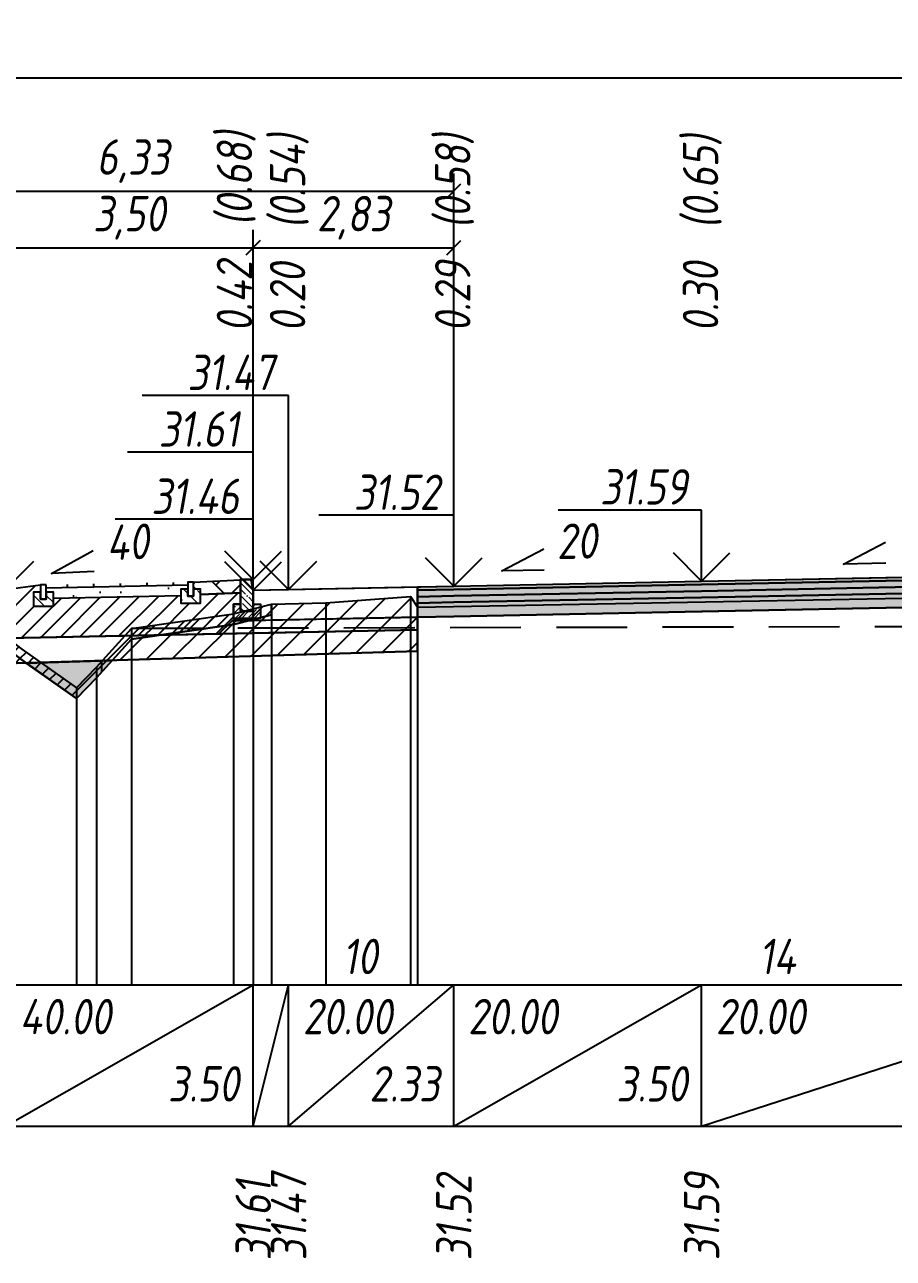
# Model space of a CAD drawing. Extents: x -717 to 1451, y -133302 to 233.
# Drawn here: x 113.3 to 174.7, y -109578.3 to -109491.2 of the extents above; entities that cross this region are included whole.
import ezdxf
from ezdxf.enums import TextEntityAlignment as Align

# ---------------------------------------------------------------- set-up
doc = ezdxf.new("R2010")
doc.units = 0
doc.linetypes.add('штриховая', pattern=[0.75, 0.5, -0.25])
for name, color, linetype in [('Интерполированный поперечник', 2, 'Continuous'), ('КОД_399', 252, 'Continuous'), ('Код_514', 1, 'Continuous'), ('Контур_0', 7, 'Continuous'), ('Контур_2660', 7, 'Continuous'), ('Контур_400', 7, 'Continuous'), ('Контур_508', 7, 'Continuous'), ('Контур_512', 7, 'Continuous'), ('Контур_513', 7, 'Continuous'), ('Красный поперечник', 1, 'Continuous'), ('Объём_2501', 7, 'Continuous'), ('Объём_2650', 7, 'Continuous'), ('Объём_2660', 7, 'Continuous'), ('Объём_2753', 7, 'Continuous'), ('Откосы', 7, 'Continuous'), ('Отметки покрытия', 7, 'Continuous'), ('Рабочие отметки', 7, 'Continuous'), ('Рабочие отметки доп.', 7, 'Continuous'), ('Слои выравнивания', 7, 'Continuous'), ('Таблица', 7, 'Continuous'), ('Уклоны проезжей части', 7, 'Continuous'), ('Черный поперечник', 3, 'Continuous')]:
    doc.layers.add(name, color=color, linetype=linetype)
for name, color, linetype, true_color in [('Контур_2540', 2, 'Continuous', 0xffff00), ('Контур_2570', 7, 'Continuous', 0x80ff00), ('Контур_2725', 7, 'Continuous', 0x323232), ('Контур_2760', 7, 'Continuous', 0x323232), ('Контур_2761', 7, 'Continuous', 0x323232), ('Контур_2762', 7, 'Continuous', 0x323232), ('Контур_2763', 7, 'Continuous', 0x323232), ('Контур_402', 7, 'Continuous', 0xff6464), ('Объём_2500', 7, 'Continuous', 0xc0c0c0), ('Объём_2520', 7, 'Continuous', 0x80ffff), ('Объём_2540', 2, 'Continuous', 0xffff00), ('Объём_2563', 7, 'Continuous', 0xff8000), ('Объём_2570', 7, 'Continuous', 0x80ff00), ('Объём_2600', 7, 'Continuous', 0x808000), ('Объём_2746', 2, 'Continuous', 0xffff00)]:
    doc.layers.add(name, color=color, linetype=linetype, true_color=true_color)
doc.styles.get("Standard").update_dxf_attribs({"font": 'txt', "height": 2.5})
doc.styles.add('М', font='romand.shx', dxfattribs={"width": 0.8, "oblique": 10, "height": 2.5})
doc.dimstyles.new('ISO-25', dxfattribs={"dimtxt": 2.5, "dimasz": 2.5, "dimexe": 1.25, "dimexo": 0.625, "dimtad": 1, "dimtxsty": 'Standard', "dimcen": 2.5, "dimadec": 0, "dimazin": 0, "dimtfac": 1, "dimtmove": 0, "dimatfit": 3, "dimfxl": 1, "dimarcsym": 0})

# ---------------------------------------------------------------- blocks, each defined once
blk = doc.blocks.new('_Oblique')
at = {"color": 0, "linetype": 'ByBlock', "lineweight": -2}
blk.add_line((-0.5, -0.5), (0.5, 0.5), dxfattribs=at)
blk = doc.blocks.new('*D3568')
at = {"color": 0, "lineweight": -2, "transparency": 16777216}
for p, q in [((111.95, -109530.506), (111.95, -109505.682)), ((129.45, -109530.556), (129.45, -109505.682)), ((111.95, -109506.932), (129.45, -109506.932))]:
    blk.add_line(p, q, dxfattribs=at)
at = {"layer": 'Defpoints', "color": 0, "transparency": 16777216}
for p in [(129.45, -109506.932), (111.95, -109531.131), (129.45, -109531.181)]:
    blk.add_point(p, dxfattribs=at)
at = {"color": 0, "lineweight": -2, "transparency": 16777216, "rotation": 180}
blk.add_blockref('_Oblique', (111.95, -109506.932), dxfattribs=at)
at = {"color": 0, "lineweight": -2, "transparency": 16777216}
blk.add_blockref('_Oblique', (129.45, -109506.932), dxfattribs=at)
at = {"color": 0, "transparency": 16777216, "insert": (120.7, -109504.819), "char_height": 2.5, "width": 9.58333, "attachment_point": 5, "style": 'М'}
blk.add_mtext('3,50', dxfattribs=at)
blk = doc.blocks.new('*D3570')
at = {"color": 0, "lineweight": -2, "transparency": 16777216}
for p, q in [((129.45, -109530.556), (129.45, -109505.682)), ((143.617, -109530.272), (143.617, -109505.682)), ((129.45, -109506.932), (143.617, -109506.932))]:
    blk.add_line(p, q, dxfattribs=at)
at = {"layer": 'Defpoints', "color": 0, "transparency": 16777216}
for p in [(143.617, -109506.932), (143.617, -109530.897), (129.45, -109531.181)]:
    blk.add_point(p, dxfattribs=at)
at = {"color": 0, "lineweight": -2, "transparency": 16777216, "rotation": 180}
blk.add_blockref('_Oblique', (129.45, -109506.932), dxfattribs=at)
at = {"color": 0, "lineweight": -2, "transparency": 16777216}
blk.add_blockref('_Oblique', (143.617, -109506.932), dxfattribs=at)
at = {"color": 0, "transparency": 16777216, "insert": (136.533, -109504.819), "char_height": 2.5, "width": 10, "attachment_point": 5, "style": 'М'}
blk.add_mtext('2,83', dxfattribs=at)
blk = doc.blocks.new('*D3573')
at = {"color": 0, "lineweight": -2, "transparency": 16777216}
for p, q in [((111.95, -109531.256), (111.95, -109501.682)), ((143.617, -109530.272), (143.617, -109501.682)), ((111.95, -109502.932), (143.617, -109502.932))]:
    blk.add_line(p, q, dxfattribs=at)
at = {"layer": 'Defpoints', "color": 0, "transparency": 16777216}
for p in [(143.617, -109502.932), (143.617, -109530.897), (111.95, -109531.881)]:
    blk.add_point(p, dxfattribs=at)
at = {"color": 0, "lineweight": -2, "transparency": 16777216, "rotation": 180}
blk.add_blockref('_Oblique', (111.95, -109502.932), dxfattribs=at)
at = {"color": 0, "lineweight": -2, "transparency": 16777216}
blk.add_blockref('_Oblique', (143.617, -109502.932), dxfattribs=at)
at = {"color": 0, "transparency": 16777216, "insert": (120.956, -109500.819), "char_height": 2.5, "width": 10, "attachment_point": 5, "style": 'М'}
blk.add_mtext('6,33', dxfattribs=at)
blk = doc.blocks.new('*D3574')
at = {"color": 0, "lineweight": -2, "transparency": 16777216}
for p, q in [((111.95, -109531.256), (111.95, -109493.682)), ((260.117, -109531.022), (260.117, -109493.682)), ((111.95, -109494.932), (260.117, -109494.932))]:
    blk.add_line(p, q, dxfattribs=at)
at = {"layer": 'Defpoints', "color": 0, "transparency": 16777216}
for p in [(260.117, -109494.932), (260.117, -109531.647), (111.95, -109531.881)]:
    blk.add_point(p, dxfattribs=at)
at = {"color": 0, "lineweight": -2, "transparency": 16777216, "rotation": 180}
blk.add_blockref('_Oblique', (111.95, -109494.932), dxfattribs=at)
at = {"color": 0, "lineweight": -2, "transparency": 16777216}
blk.add_blockref('_Oblique', (260.117, -109494.932), dxfattribs=at)
at = {"color": 0, "transparency": 16777216, "insert": (186.033, -109492.819), "char_height": 2.5, "width": 12.5, "attachment_point": 5, "style": 'М'}
blk.add_mtext('29,63', dxfattribs=at)
blk = doc.blocks.new('БР100.30.18')
at = {"linetype": 'Continuous', "lineweight": 13}
h = blk.add_hatch(dxfattribs=at)
h.set_pattern_fill('ANSI35', scale=5)
h.set_pattern_definition([(45, (-1504.996, -4799.2297), (-0.88388348, 0.88388348), []), (45, (-1504.1121, -4799.2297), (-0.88388348, 0.88388348), [1.5625, -0.3125, 0, -0.3125])])
h.paths.add_polyline_path([(0.3, 3.47), (1.8, 3.47), (1.8, -1.03), (0, -1.03), (0, 1.97)])
h = blk.add_hatch(dxfattribs=at)
h.set_pattern_fill('ANSI35', scale=5, angle=90)
h.set_pattern_definition([(135, (-1504.996, -4800.7297), (-0.88388348, -0.88388348), []), (135, (-1504.996, -4799.8458), (-0.88388348, -0.88388348), [1.5625, -0.3125, 0, -0.3125])])
h.paths.add_polyline_path([(-1, -0.03), (0, -0.03), (0, -1.03), (1.8, -1.03), (1.8, -0.03), (2.8, -0.03), (2.8, -2.03), (-1, -2.03)])
at = {"color": 7, "lineweight": 30}
blk.add_lwpolyline([(1.8, -1.03), (0, -1.03), (0, 1.97), (0.3, 3.47), (1.8, 3.47)], close=True, dxfattribs=at)
at = {"linetype": 'Continuous'}
blk.add_lwpolyline([(0, -0.03), (-1, -0.03), (-1, -2.03), (2.8, -2.03), (2.8, -0.03), (1.8, -0.03)], dxfattribs=at)

msp = doc.modelspace()

# ---------------------------------------------------------------- hatches: boundary and pattern name
at = {"linetype": 'Continuous'}
h = msp.add_hatch(dxfattribs=at)
h.set_pattern_fill('ANSI31', color=256, scale=15, angle=45, style=0)
h.set_pattern_definition([(90, (-1760.5545, -114484.1838), (-1.875, 3e-16), [])])
h.paths.add_polyline_path([(114.833, -109530.759), (124.829, -109530.553), (124.829, -109530.753), (114.833, -109530.951)])
h = msp.add_hatch(dxfattribs=at)
h.set_pattern_fill('AR-HBONE', color=253, scale=0.3)
h.set_pattern_definition([(45, (-148.1182, -115336.4023), (0, 1.69705627), [3.6, -1.2]), (135, (-147.2697, -115335.5538), (1e-16, 1.69705627), [3.6, -1.2])])
h.paths.add_polyline_path([(124.829, -109530.553), (124.829, -109531.553), (124.829, -109531.553)])
h.paths.add_polyline_path([(128.549, -109530.404), (125.229, -109530.553), (125.229, -109531.053), (125.729, -109531.053), (125.729, -109531.431), (128.55, -109531.305)])
at = {"linetype": 'Continuous', "lineweight": 13}
h = msp.add_hatch(dxfattribs=at)
h.set_pattern_fill('ANSI35', scale=5, angle=90)
h.set_pattern_definition([(135, (-1706.1135, -43803.1308), (-0.883883476, -0.883883476), []), (135, (-1706.1135, -43802.247), (-0.883883476, -0.883883476), [1.5625, -0.3125, 0, -0.3125])])
h.paths.add_polyline_path([(115.333, -109531.259), (114.833, -109531.259), (114.833, -109531.759), (114.433, -109531.759), (114.433, -109531.259), (113.933, -109531.259), (113.933, -109532.259), (115.333, -109532.259)])
h = msp.add_hatch(dxfattribs=at)
h.set_pattern_fill('ANSI35', scale=5, angle=90)
h.set_pattern_definition([(135, (-1716.509, -43802.9248), (-0.883883476, -0.883883476), []), (135, (-1716.509, -43802.0409), (-0.883883476, -0.883883476), [1.5625, -0.3125, 0, -0.3125])])
h.paths.add_polyline_path([(125.729, -109531.053), (125.229, -109531.053), (125.229, -109531.553), (124.829, -109531.553), (124.829, -109531.053), (124.329, -109531.053), (124.329, -109532.053), (125.729, -109532.053)])
at = {"transparency": 33554681}
h = msp.add_hatch(dxfattribs=at)
h.set_pattern_fill('ANGLE', color=256)
h.set_pattern_definition([(0, (0, 0), (0, 6.985), [5.08, -1.905]), (90, (0, 0), (-6.985, 4e-16), [5.08, -1.905])])
h.paths.add_polyline_path([(118.372, -109537.326), (116.961, -109538.785), (113.417, -109536.273), (119.492, -109536.091)])
h.paths.add_polyline_path([(273.691, -109533.38), (274.86, -109532.601), (274.86, -109533.351)])
at = {"layer": 'КОД_399'}
h = msp.add_hatch(dxfattribs=at)
h.set_pattern_fill('AR-CONC', scale=0.7, angle=45, style=0)
h.set_pattern_definition([(95, (-1760.6364, -114484.273), (3.860864, 3.2396496), [0.525, -5.775]), (40, (-1760.6364, -114484.273), (-4.409945, 3.036377), [0.42, -4.62]), (145.45144, (-1760.3147, -114484.003), (-0.549081, 6.2760265), [0.4461813, -4.907995]), (91.1842, (-1761.6264, -114483.283), (6.101854, 4.4632964), [0.7875, -8.6625]), (141.63564, (-1761.118, -114482.911), (-0.1953, 9.447982), [0.669272, -7.361996]), (36.18416, (-1761.626, -114483.283), (-0.1953, 9.447982), [0.63, -6.93]), (66, (-1760.884, -114483.0356), (4.947401, 0.9616773), [0.525, -5.775]), (11, (-1760.884, -114483.0356), (-2.38496, 4.793659), [0.42, -4.62]), (116.45144, (-1760.4716, -114482.9554), (2.562441, 5.7553363), [0.4461813, -4.907995]), (82.5, (-1760.6364, -114484.273), (-1.5875523, 1.7079287), [0, -4.564, 0, -4.69, 0, -4.6375]), (52.5, (-1760.6364, -114484.273), (-0.6501106, 3.2543661), [0, -2.674, 0, -4.459, 0, -1.7675]), (12.5, (-1761.7402, -114485.3768), (2.7539272, 2.5306453), [0, -1.75, 0, -5.46, 0, -7.245]), (2.5, (-1762.2352, -114485.8718), (2.3911299, 3.3821186), [0, -2.275, 0, -3.626, 0, -5.145])])
h.paths.add_polyline_path([(115.333, -109531.259), (114.833, -109531.259), (114.833, -109530.951), (124.829, -109530.753), (124.829, -109531.053), (124.329, -109531.053), (124.329, -109531.513), (115.333, -109531.691)])
at = {"layer": 'Объём_2563'}
h = msp.add_hatch(dxfattribs=at)
h.set_pattern_fill('ANSI31', color=256, scale=0.3)
h.paths.add_polyline_path([(127.031, -109534.216), (110.909, -109534.539), (111.95, -109531.068), (114.433, -109530.759), (114.433, -109531.259), (113.933, -109531.259), (113.933, -109532.259), (115.333, -109532.259), (115.333, -109531.691), (124.329, -109531.513), (124.329, -109532.053), (125.729, -109532.053), (125.729, -109531.431), (128.55, -109531.305), (128.551, -109532.119), (128.051, -109532.119), (128.052, -109533.119), (129.45, -109533.118), (129.45, -109533.268), (127.95, -109533.298)])
h.paths.add_polyline_path([(264.091, -109534.364), (245.035, -109533.983), (244.117, -109533.065), (242.617, -109533.035), (242.617, -109532.885), (244.015, -109532.886), (244.016, -109531.886), (243.516, -109531.886), (243.516, -109531.072), (246.338, -109531.198), (246.338, -109531.82), (247.738, -109531.82), (247.738, -109531.28), (256.733, -109531.458), (256.733, -109532.026), (258.133, -109532.026), (258.133, -109531.026), (257.633, -109531.026), (257.633, -109530.526), (260.117, -109530.835), (264.091, -109533.484)])
at = {"layer": 'Объём_2570'}
h = msp.add_hatch(dxfattribs=at)
h.set_pattern_fill('ANSI31', color=256, scale=0.2)
h.paths.add_polyline_path([(130.742, -109532.872), (128.059, -109533.551), (120.857, -109534.585), (118.372, -109537.326), (116.961, -109538.785), (113.098, -109536.047), (111.21, -109534.619), (105, -109531.182), (105, -109530.432), (111.21, -109533.869), (113.098, -109535.297), (116.961, -109538.035), (118.372, -109536.576), (120.857, -109533.835), (128.059, -109532.801), (130.742, -109532.122)])
h.paths.add_polyline_path([(274.86, -109533.351), (268.866, -109533.5), (268.367, -109533.57), (264.157, -109534.254), (262.637, -109534.064), (254.306, -109533.113), (254.306, -109532.363), (262.637, -109533.314), (264.157, -109533.504), (268.367, -109532.82), (268.866, -109532.75), (274.86, -109532.601)])
at = {"layer": 'Объём_2600'}
h = msp.add_hatch(dxfattribs=at)
h.set_pattern_fill('ANSI31', color=6, scale=0.4)
h.paths.add_polyline_path([(128.059, -109533.551), (130.742, -109532.872), (130.742, -109532.122), (134.58, -109532.019), (140.545, -109531.585), (141.045, -109532.335), (141.045, -109535.444), (119.492, -109536.091), (120.857, -109534.585)])
h.paths.add_polyline_path([(111.21, -109534.619), (113.098, -109536.047), (113.417, -109536.273), (110.361, -109536.365), (106.78, -109536.365), (105.27, -109531.332)])
h.paths.add_polyline_path([(273.563, -109533.466), (273.563, -109534.668), (270.116, -109536.966), (267.51, -109536.966), (266.29, -109536.152), (242.617, -109535.442), (242.617, -109532.469), (246, -109532.539), (246.5, -109531.789), (251.448, -109532.121), (254.306, -109532.363), (254.306, -109533.113), (262.637, -109534.064), (264.157, -109534.254), (268.367, -109533.57), (268.866, -109533.5), (273.691, -109533.38)])
h = msp.add_hatch(dxfattribs=at)
h.set_pattern_fill('HONEY', color=5, scale=0.3)
h.paths.add_polyline_path([(118.372, -109537.326), (116.961, -109538.785), (113.417, -109536.273), (119.492, -109536.091)])
h.paths.add_polyline_path([(273.691, -109533.38), (274.86, -109532.601), (274.86, -109533.351)])
at = {"layer": 'Слои выравнивания'}
for color, points in [(2, [(141.045, -109530.886), (143.617, -109530.835), (161.117, -109530.485), (191.867, -109529.87), (191.867, -109530.12), (161.117, -109530.735), (143.617, -109531.085), (141.045, -109531.136)]), (3, [(141.045, -109531.136), (143.617, -109531.085), (161.117, -109530.735), (191.867, -109530.12), (191.867, -109530.57), (161.117, -109531.185), (143.617, -109531.535), (141.045, -109531.586)]), (4, [(141.045, -109531.586), (143.617, -109531.535), (161.117, -109531.185), (191.867, -109530.57), (191.867, -109531.02), (161.117, -109531.635), (143.617, -109531.985), (141.045, -109532.036)]), (5, [(141.045, -109532.036), (143.617, -109531.985), (161.117, -109531.635), (191.867, -109531.02), (191.867, -109532.02), (161.117, -109532.635), (143.617, -109532.985), (141.045, -109533.036)])]:
    msp.add_hatch(color=color, dxfattribs=at).paths.add_polyline_path(points)

# ---------------------------------------------------------------- linework, layer by layer
for points in [[(114.833, -109530.759), (114.433, -109530.759), (114.433, -109531.759), (114.833, -109531.759), (114.833, -109530.759)], [(114.833, -109530.951), (124.829, -109530.753)], [(125.229, -109530.553), (124.829, -109530.553), (124.829, -109531.553), (125.229, -109531.553), (125.229, -109530.553)], [(125.229, -109530.553), (128.549, -109530.404), (128.55, -109531.305), (125.729, -109531.431), (125.729, -109531.053), (125.229, -109531.053), (125.229, -109530.553)], [(114.433, -109531.259), (113.933, -109531.259), (113.933, -109532.259), (115.333, -109532.259), (115.333, -109531.259), (114.833, -109531.259), (114.833, -109531.759), (114.433, -109531.759), (114.433, -109531.259)], [(115.333, -109531.691), (124.329, -109531.513)], [(124.829, -109531.053), (124.329, -109531.053), (124.329, -109532.053), (125.729, -109532.053), (125.729, -109531.053), (125.229, -109531.053), (125.229, -109531.553), (124.829, -109531.553), (124.829, -109531.053)]]:
    msp.add_lwpolyline(points)
at = {"layer": 'Интерполированный поперечник', "linetype": 'штриховая', "ltscale": 10, "flags": 128}
msp.add_lwpolyline([(120.858, -109533.81), (264.161, -109533.484)], dxfattribs=at)
at = {"layer": 'Код_514'}
for p, q in [((111.95, -109569), (129.45, -109559)), ((129.45, -109569), (129.45, -109559)), ((129.45, -109569), (129.45, -109559)), ((129.45, -109569), (131.95, -109559)), ((131.95, -109569), (131.95, -109559)), ((131.95, -109569), (143.617, -109559)), ((143.617, -109569), (143.617, -109559)), ((143.617, -109569), (161.117, -109559)), ((161.117, -109569), (161.117, -109559)), ((161.117, -109569), (191.867, -109559))]:
    msp.add_line(p, q, dxfattribs=at)
at = {"layer": 'Контур_0', "color": 250, "flags": 128}
for points in [[(131.95, -109533.218), (129.45, -109533.268), (129.45, -109531.118), (141.045, -109530.886), (141.045, -109533.036), (131.95, -109533.218), (131.95, -109533.218)], [(127.95, -109533.298), (141.045, -109533.036), (141.045, -109533.936), (127.031, -109534.216), (127.95, -109533.298), (127.95, -109533.298)]]:
    msp.add_lwpolyline(points, dxfattribs=at)
at = {"layer": 'Контур_0', "flags": 128}
msp.add_lwpolyline([(110.909, -109534.539), (127.031, -109534.216), (127.95, -109533.298), (129.45, -109533.268)], dxfattribs=at)
at = {"layer": 'Контур_2540', "flags": 128}
msp.add_lwpolyline([(141.045, -109535.444), (110.361, -109536.365), (110.909, -109534.539), (141.045, -109533.936), (141.045, -109535.444), (141.045, -109535.444)], dxfattribs=at)
at = {"layer": 'Контур_2570', "flags": 128}
msp.add_lwpolyline([(80, -109526.821), (86.938, -109526.797), (89.8, -109526.73), (91.186, -109526.812), (95.728, -109526.705), (104.606, -109530.964), (111.21, -109534.619), (113.098, -109536.047), (116.961, -109538.785), (118.372, -109537.326), (120.857, -109534.585), (120.857, -109534.585), (128.059, -109533.551), (130.742, -109532.872), (130.742, -109532.122), (134.58, -109532.019), (140.545, -109531.585), (141.045, -109532.335), (191.867, -109531.396)], dxfattribs=at)
at = {"layer": 'Контур_2660', "flags": 128}
msp.add_lwpolyline([(110.361, -109536.365), (141.045, -109535.444)], dxfattribs=at)
at = {"layer": 'Контур_2725', "flags": 128}
msp.add_lwpolyline([(141.045, -109533.036), (143.617, -109532.985), (161.117, -109532.635), (191.867, -109532.02), (192.45, -109532.031), (211.709, -109532.417), (222.617, -109532.635), (240.117, -109532.985), (242.617, -109533.035)], dxfattribs=at)
at = {"layer": 'Контур_2760', "flags": 128}
msp.add_lwpolyline([(141.045, -109530.886), (143.617, -109530.835), (161.117, -109530.485), (191.867, -109529.87), (192.45, -109529.881), (211.709, -109530.267), (222.617, -109530.485), (240.117, -109530.835), (242.617, -109530.885)], dxfattribs=at)
at = {"layer": 'Контур_2761', "flags": 128}
msp.add_lwpolyline([(141.045, -109531.136), (143.617, -109531.085), (161.117, -109530.735), (191.867, -109530.12), (192.45, -109530.131), (211.709, -109530.517), (222.617, -109530.735), (240.117, -109531.085), (242.617, -109531.135)], dxfattribs=at)
at = {"layer": 'Контур_2762', "flags": 128}
msp.add_lwpolyline([(141.045, -109531.586), (143.617, -109531.535), (161.117, -109531.185), (191.867, -109530.57), (192.45, -109530.581), (211.709, -109530.967), (222.617, -109531.185), (240.117, -109531.535), (242.617, -109531.585)], dxfattribs=at)
at = {"layer": 'Контур_2763', "flags": 128}
msp.add_lwpolyline([(141.045, -109532.036), (143.617, -109531.985), (161.117, -109531.635), (191.867, -109531.02), (192.45, -109531.031), (211.709, -109531.417), (222.617, -109531.635), (240.117, -109531.985), (242.617, -109532.035)], dxfattribs=at)
at = {"layer": 'Контур_400', "flags": 128}
msp.add_lwpolyline([(129.45, -109531.118), (131.95, -109531.068), (143.617, -109530.835), (143.617, -109530.835), (143.617, -109530.835), (143.617, -109530.835), (143.617, -109530.835), (161.117, -109530.485), (191.867, -109529.87)], dxfattribs=at)
at = {"layer": 'Контур_402', "flags": 128}
msp.add_lwpolyline([(110.361, -109536.365), (141.045, -109535.444), (141.045, -109533.036), (191.867, -109532.02), (242.617, -109533.035), (242.617, -109535.442), (266.29, -109536.152)], dxfattribs=at)
at = {"layer": 'Контур_508', "flags": 128}
msp.add_lwpolyline([(105, -109530.432), (106.82, -109536.5), (106.82, -109539.98), (106.826, -109540), (107.57, -109540), (109.57, -109540), (110.314, -109540), (110.32, -109539.98), (110.32, -109536.5), (110.361, -109536.365), (141.045, -109535.444), (141.045, -109533.036), (191.867, -109532.02), (242.617, -109533.035), (242.617, -109535.442), (266.29, -109536.152), (267.51, -109536.966), (267.813, -109536.966), (269.813, -109536.966), (270.116, -109536.966), (273.563, -109534.668), (273.563, -109533.466), (274.86, -109532.601)], dxfattribs=at)
at = {"layer": 'Контур_512', "flags": 128}
msp.add_lwpolyline([(105, -109530.432), (106.82, -109536.5), (106.82, -109539.98), (106.826, -109540), (107.57, -109540), (109.57, -109540), (110.314, -109540), (110.32, -109539.98), (110.32, -109536.5), (110.361, -109536.365), (141.045, -109535.444)], dxfattribs=at)
at = {"layer": 'Контур_513', "flags": 128}
msp.add_lwpolyline([(105, -109530.432), (106.82, -109536.5), (106.82, -109539.98), (106.826, -109540), (107.57, -109540), (109.57, -109540), (110.314, -109540), (110.32, -109539.98), (110.32, -109536.5), (110.361, -109536.365), (141.045, -109535.444), (141.045, -109533.036), (191.867, -109532.02), (242.617, -109533.035), (242.617, -109535.442), (266.29, -109536.152), (267.51, -109536.966), (267.813, -109536.966), (269.813, -109536.966), (270.116, -109536.966), (273.563, -109534.668), (273.563, -109533.466), (274.86, -109532.601)], dxfattribs=at)
at = {"layer": 'Красный поперечник'}
for p, q in [((161.117, -109530.485), (191.867, -109529.87)), ((131.95, -109531.068), (143.617, -109530.835)), ((143.617, -109530.835), (161.117, -109530.485)), ((129.45, -109531.118), (131.95, -109531.068)), ((141.045, -109535.444), (141.045, -109559))]:
    msp.add_line(p, q, dxfattribs=at)
at = {"layer": 'Объём_2500', "color": 250, "flags": 128}
msp.add_lwpolyline([(131.95, -109533.218), (129.45, -109533.268), (129.45, -109531.118), (141.045, -109530.886), (141.045, -109533.036), (131.95, -109533.218), (131.95, -109533.218)], dxfattribs=at)
at = {"layer": 'Объём_2501', "flags": 128}
msp.add_lwpolyline([(129.45, -109531.118), (131.95, -109531.068), (143.617, -109530.835), (143.617, -109530.835), (143.617, -109530.835), (143.617, -109530.835), (143.617, -109530.835), (161.117, -109530.485), (191.867, -109529.87)], dxfattribs=at)
at = {"layer": 'Объём_2520', "color": 250, "flags": 128}
msp.add_lwpolyline([(127.95, -109533.298), (141.045, -109533.036), (141.045, -109533.936), (127.031, -109534.216), (127.95, -109533.298), (127.95, -109533.298)], dxfattribs=at)
at = {"layer": 'Объём_2540', "flags": 128}
msp.add_lwpolyline([(141.045, -109535.444), (110.361, -109536.365), (110.909, -109534.539), (141.045, -109533.936), (141.045, -109535.444), (141.045, -109535.444)], dxfattribs=at)
at = {"layer": 'Объём_2563', "color": 250, "flags": 128}
msp.add_lwpolyline([(127.031, -109534.216), (110.909, -109534.539), (111.95, -109531.068), (114.433, -109530.759), (114.433, -109531.259), (113.933, -109531.259), (113.933, -109532.259), (115.333, -109532.259), (115.333, -109531.691), (124.329, -109531.513), (124.329, -109532.053), (125.729, -109532.053), (125.729, -109531.431), (128.55, -109531.305), (128.551, -109532.119), (128.051, -109532.119), (128.052, -109533.119), (129.45, -109533.118), (129.45, -109533.268), (127.95, -109533.298), (127.031, -109534.216), (127.031, -109534.216)], dxfattribs=at)
at = {"layer": 'Объём_2570', "flags": 128}
msp.add_lwpolyline([(130.742, -109532.872), (128.059, -109533.551), (120.857, -109534.585), (118.372, -109537.326), (116.961, -109538.785), (113.098, -109536.047), (111.21, -109534.619), (105, -109531.182), (105, -109530.432), (111.21, -109533.869), (113.098, -109535.297), (116.961, -109538.035), (118.372, -109536.576), (120.857, -109533.835), (128.059, -109532.801), (130.742, -109532.122), (130.742, -109532.872), (130.742, -109532.872)], dxfattribs=at)
at = {"layer": 'Объём_2600', "color": 5, "flags": 128}
msp.add_lwpolyline([(118.372, -109537.326), (116.961, -109538.785), (113.417, -109536.273), (119.492, -109536.091), (118.372, -109537.326), (118.372, -109537.326)], dxfattribs=at)
at = {"layer": 'Объём_2650', "color": 6, "flags": 128}
for points in [[(111.21, -109534.619), (113.098, -109536.047), (113.417, -109536.273), (110.361, -109536.365), (106.78, -109536.365), (105.27, -109531.332), (111.21, -109534.619), (111.21, -109534.619)], [(128.059, -109533.551), (130.742, -109532.872), (130.742, -109532.122), (134.58, -109532.019), (140.545, -109531.585), (141.045, -109532.335), (141.045, -109535.444), (119.492, -109536.091), (120.857, -109534.585), (128.059, -109533.551), (128.059, -109533.551)]]:
    msp.add_lwpolyline(points, dxfattribs=at)
at = {"layer": 'Объём_2660', "flags": 128}
msp.add_lwpolyline([(110.361, -109536.365), (141.045, -109535.444)], dxfattribs=at)
at = {"layer": 'Объём_2746', "flags": 128}
for points in [[(120.857, -109534.585), (128.059, -109533.551), (130.742, -109532.872), (130.742, -109532.122), (134.58, -109532.019), (140.545, -109531.585), (141.045, -109532.335), (141.045, -109535.444), (119.492, -109536.091), (120.857, -109534.585), (120.857, -109534.585)], [(111.21, -109534.619), (113.098, -109536.047), (113.417, -109536.273), (110.361, -109536.365), (110.931, -109534.465), (111.21, -109534.619), (111.21, -109534.619)]]:
    msp.add_lwpolyline(points, dxfattribs=at)
at = {"layer": 'Объём_2753', "flags": 128}
msp.add_lwpolyline([(141.045, -109530.886), (141.045, -109530.886)], dxfattribs=at)
at = {"layer": 'Откосы', "color": 1, "flags": 128}
for points in [[(118.212, -109529.817), (115.214, -109529.937), (118.152, -109528.318)], [(149.997, -109529.707), (146.998, -109529.767), (149.967, -109528.207)], [(174.122, -109529.224), (171.123, -109529.284), (174.092, -109527.725)]]:
    msp.add_lwpolyline(points, dxfattribs=at)
at = {"layer": 'Отметки покрытия', "color": 1}
for p, q in [((131.95, -109517.368), (121.599, -109517.368)), ((131.95, -109531.068), (131.95, -109517.368)), ((129.45, -109521.368), (120.562, -109521.368)), ((129.45, -109530.368), (129.45, -109521.368)), ((161.117, -109525.485), (150.977, -109525.485)), ((161.117, -109530.485), (161.117, -109525.485)), ((129.45, -109526.118), (119.702, -109526.118)), ((129.45, -109531.118), (129.45, -109526.118)), ((143.617, -109525.835), (134.074, -109525.835)), ((143.617, -109530.835), (143.617, -109525.835)), ((111.95, -109531.068), (113.95, -109529.068)), ((129.45, -109530.368), (127.45, -109528.368)), ((129.45, -109531.118), (127.45, -109529.118)), ((129.45, -109530.368), (131.45, -109528.368)), ((129.45, -109531.118), (131.45, -109529.118)), ((131.95, -109531.068), (129.95, -109529.068)), ((131.95, -109531.068), (133.95, -109529.068)), ((143.617, -109530.835), (141.617, -109528.835)), ((143.617, -109530.835), (145.617, -109528.835)), ((161.117, -109530.485), (159.117, -109528.485)), ((161.117, -109530.485), (163.117, -109528.485))]:
    msp.add_line(p, q, dxfattribs=at)
at = {"layer": 'Слои выравнивания'}
for p, q in [((141.045, -109530.886), (141.045, -109559)), ((129.45, -109531.118), (129.45, -109559))]:
    msp.add_line(p, q, dxfattribs=at)
at = {"layer": 'Слои выравнивания', "color": 2, "flags": 128}
msp.add_lwpolyline([(141.045, -109530.886), (143.617, -109530.835), (161.117, -109530.485), (191.867, -109529.87), (191.867, -109530.12), (161.117, -109530.735), (143.617, -109531.085), (141.045, -109531.136)], close=True, dxfattribs=at)
at = {"layer": 'Слои выравнивания', "color": 3, "flags": 128}
msp.add_lwpolyline([(141.045, -109531.136), (143.617, -109531.085), (161.117, -109530.735), (191.867, -109530.12), (191.867, -109530.57), (161.117, -109531.185), (143.617, -109531.535), (141.045, -109531.586)], close=True, dxfattribs=at)
at = {"layer": 'Слои выравнивания', "color": 4, "flags": 128}
msp.add_lwpolyline([(141.045, -109531.586), (143.617, -109531.535), (161.117, -109531.185), (191.867, -109530.57), (191.867, -109531.02), (161.117, -109531.635), (143.617, -109531.985), (141.045, -109532.036)], close=True, dxfattribs=at)
at = {"layer": 'Слои выравнивания', "color": 5, "flags": 128}
msp.add_lwpolyline([(141.045, -109532.036), (143.617, -109531.985), (161.117, -109531.635), (191.867, -109531.02), (191.867, -109532.02), (161.117, -109532.635), (143.617, -109532.985), (141.045, -109533.036)], close=True, dxfattribs=at)
at = {"layer": 'Таблица'}
for p, q in [((80, -109559), (299.86, -109559)), ((80, -109569), (299.86, -109569))]:
    msp.add_line(p, q, dxfattribs=at)
at = {"layer": 'Уклоны проезжей части', "color": 1, "flags": 128}
for points in [[(118.212, -109529.817), (115.214, -109529.937), (118.152, -109528.318)], [(149.997, -109529.707), (146.998, -109529.767), (149.967, -109528.207)], [(174.122, -109529.224), (171.123, -109529.284), (174.092, -109527.725)]]:
    msp.add_lwpolyline(points, dxfattribs=at)
at = {"layer": 'Черный поперечник', "color": 7}
for p, q in [((140.545, -109531.585), (140.545, -109559)), ((130.742, -109532.122), (130.742, -109559)), ((134.58, -109532.019), (134.58, -109559)), ((141.045, -109532.335), (141.045, -109559)), ((128.059, -109532.801), (128.059, -109559)), ((120.857, -109533.835), (120.857, -109559)), ((118.372, -109536.576), (118.372, -109559)), ((116.961, -109538.035), (116.961, -109559))]:
    msp.add_line(p, q, dxfattribs=at)
at = {"layer": 'Черный поперечник', "flags": 128}
msp.add_lwpolyline([(80, -109526.071), (86.938, -109526.047), (89.8, -109525.98), (91.186, -109526.062), (95.728, -109525.955), (104.606, -109530.214), (111.21, -109533.869), (113.098, -109535.297), (116.961, -109538.035), (118.372, -109536.576), (120.857, -109533.835), (128.059, -109532.801), (130.742, -109532.122), (134.58, -109532.019), (140.545, -109531.585), (141.045, -109532.335), (191.867, -109531.396)], dxfattribs=at)

# ---------------------------------------------------------------- block references
at = {"lineweight": 18, "xscale": -0.5, "yscale": 0.5, "zscale": 0.5, "rotation": 0.05553677703885818}
msp.add_blockref('БР100.30.18', (129.451, -109532.101), dxfattribs=at)

# ---------------------------------------------------------------- texts
at = {"layer": 'Код_514', "style": 'М', "oblique": 10, "width": 0.8}
for s, p in [('40.00', (112.95, -109560)), ('20.00', (132.95, -109560)), ('20.00', (144.617, -109560)), ('20.00', (162.117, -109560))]:
    msp.add_text(s, height=2.5, dxfattribs=at).set_placement(p, align=Align.TOP_LEFT)
for s, p in [('3.50', (128.45, -109568)), ('2.33', (142.617, -109568)), ('3.50', (160.117, -109568))]:
    msp.add_text(s, height=2.5, dxfattribs=at).set_placement(p, align=Align.BOTTOM_RIGHT)
for s, p in [('31.61', (129.45, -109578.476)), ('31.47', (131.95, -109578.476)), ('31.52', (143.617, -109578.476)), ('31.59', (161.117, -109578.476))]:
    msp.add_text(s, height=2.5, rotation=90, dxfattribs=at).set_placement(p, align=Align.MIDDLE_LEFT)
at = {"layer": 'Откосы', "color": 1, "style": 'М', "oblique": 10, "width": 0.8}
for s, rotation, p in [('40', 2.29061, (120.66, -109529.719)), ('20', 1.14576, (152.347, -109529.66))]:
    msp.add_text(s, height=2.5, rotation=rotation, dxfattribs=at).set_placement(p, align=Align.BOTTOM_CENTER)
at = {"layer": 'Отметки покрытия', "color": 1, "style": 'М', "oblique": 10, "width": 0.8}
for s, p in [('31.47', (130.95, -109517.742)), ('31.61', (128.45, -109521.742)), ('31.52', (142.617, -109526.209)), ('31.59', (160.117, -109525.829)), ('31.46', (128.45, -109526.492))]:
    msp.add_text(s, height=2.5, dxfattribs=at).set_placement(p, align=Align.BOTTOM_RIGHT)
at = {"layer": 'Рабочие отметки', "color": 1, "style": 'М', "oblique": 10, "width": 0.8}
for s, p in [('0.42', (128.122, -109512.885)), ('0.20', (131.872, -109512.885)), ('0.29', (143.538, -109512.885)), ('0.30', (161.038, -109512.885))]:
    msp.add_text(s, height=2.5, rotation=90, dxfattribs=at).set_placement(p, align=Align.MIDDLE_LEFT)
at = {"layer": 'Рабочие отметки доп.', "color": 1, "style": 'М', "oblique": 10, "width": 0.8}
for s, p in [('(0.68)', (128.122, -109505.385)), ('(0.54)', (131.872, -109505.585)), ('(0.58)', (143.538, -109505.585)), ('(0.65)', (161.038, -109505.585))]:
    msp.add_text(s, height=2.5, rotation=90, dxfattribs=at).set_placement(p, align=Align.MIDDLE_LEFT)
at = {"layer": 'Слои выравнивания', "style": 'М', "oblique": 10, "width": 0.8}
for s, p in [('10', (136.992, -109559)), ('14', (166.456, -109559))]:
    msp.add_text(s, height=2.5, dxfattribs=at).set_placement(p, align=Align.BOTTOM_CENTER)
at = {"layer": 'Уклоны проезжей части', "color": 1, "style": 'М', "oblique": 10, "width": 0.8}
for s, rotation, p in [('40', 2.29061, (120.66, -109529.719)), ('20', 1.14576, (152.347, -109529.66))]:
    msp.add_text(s, height=2.5, rotation=rotation, dxfattribs=at).set_placement(p, align=Align.BOTTOM_CENTER)

# ---------------------------------------------------------------- dimensions: what is measured, and where the dimension line sits
at = {"color": 5}
for base, p1, p2, picture, middle in [((260.117, -109494.932), (111.95, -109531.881), (260.117, -109531.647), '*D3574', (186.033, -109492.819)), ((129.45, -109506.932), (111.95, -109531.131), (129.45, -109531.181), '*D3568', (120.7, -109504.819)), ((143.617, -109506.932), (129.45, -109531.181), (143.617, -109530.897), '*D3570', (136.533, -109504.819))]:
    dim = msp.add_linear_dim(base=base, p1=p1, p2=p2, angle=180, dimstyle='ISO-25', override={"dimasz": 1, "dimlfac": 0.2, "dimzin": 0, "dimtxsty": 'М', "dimblk1": 'Oblique', "dimblk2": 'Oblique', "dimsah": 1}, dxfattribs=at)
    dim.commit()
    dim.dimension.update_dxf_attribs({"geometry": picture, "text_midpoint": middle})
dim = msp.add_linear_dim(base=(143.617, -109502.932), p1=(111.95, -109531.881), p2=(143.617, -109530.897), angle=180, dimstyle='ISO-25', override={"dimasz": 1, "dimlfac": 0.2, "dimzin": 0, "dimtxsty": 'М', "dimblk1": 'Oblique', "dimblk2": 'Oblique', "dimsah": 1}, dxfattribs=at)
dim.commit()
dim.dimension.update_dxf_attribs({"geometry": '*D3573', "text_midpoint": (120.956, -109502.932), "dimtype": 160})

doc.saveas('drawing.dxf')
